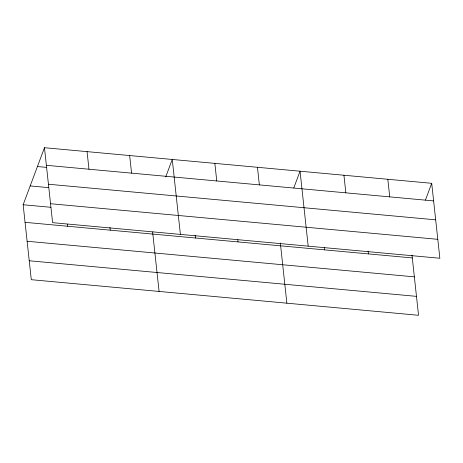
<?xml version="1.0" encoding="UTF-8"?>
<svg xmlns="http://www.w3.org/2000/svg" width="463" height="463" viewBox="0 0 463 463"><rect width="100%" height="100%" fill="white"/><g stroke="black" fill="none" stroke-linecap="round" stroke-linejoin="round"><path stroke-width="0.69" d="M411.995 255.119L418.535 315.286L31.293 279.693L23.15 204.75L44.465 147.714L431.707 183.307L439.85 258.25L52.608 222.662L44.465 147.714M165.725 176.935L172.253 159.457L180.396 234.405M293.768 188.007L300.047 171.206L308.19 246.148M425.428 200.109L431.707 183.307M46.375 165.308L433.617 200.901M37.434 166.535L46.659 167.386M48.436 184.233L435.677 219.827M30.182 185.929L48.644 187.625M50.554 203.732L437.795 239.325M23.15 204.75L50.837 207.291M25.06 222.338L412.301 257.932M27.114 241.269L414.362 276.857M29.238 260.767L416.48 296.361M387.82 179.274L389.73 196.868M368.108 251.085L368.415 253.898M343.934 175.24L345.844 192.834M324.297 247.757L324.528 249.864M280.335 243.017L286.869 303.184M257.451 167.288L259.361 184.882M237.814 239.805L238.046 241.917M214.855 163.375L216.765 180.969M195.143 235.187L195.45 237.999M152.622 231.975L159.081 291.441M129.657 155.545L131.573 173.139M109.951 227.356L110.252 230.169M87.061 151.627L88.971 169.221M67.43 224.144L67.656 226.257"/></g></svg>
